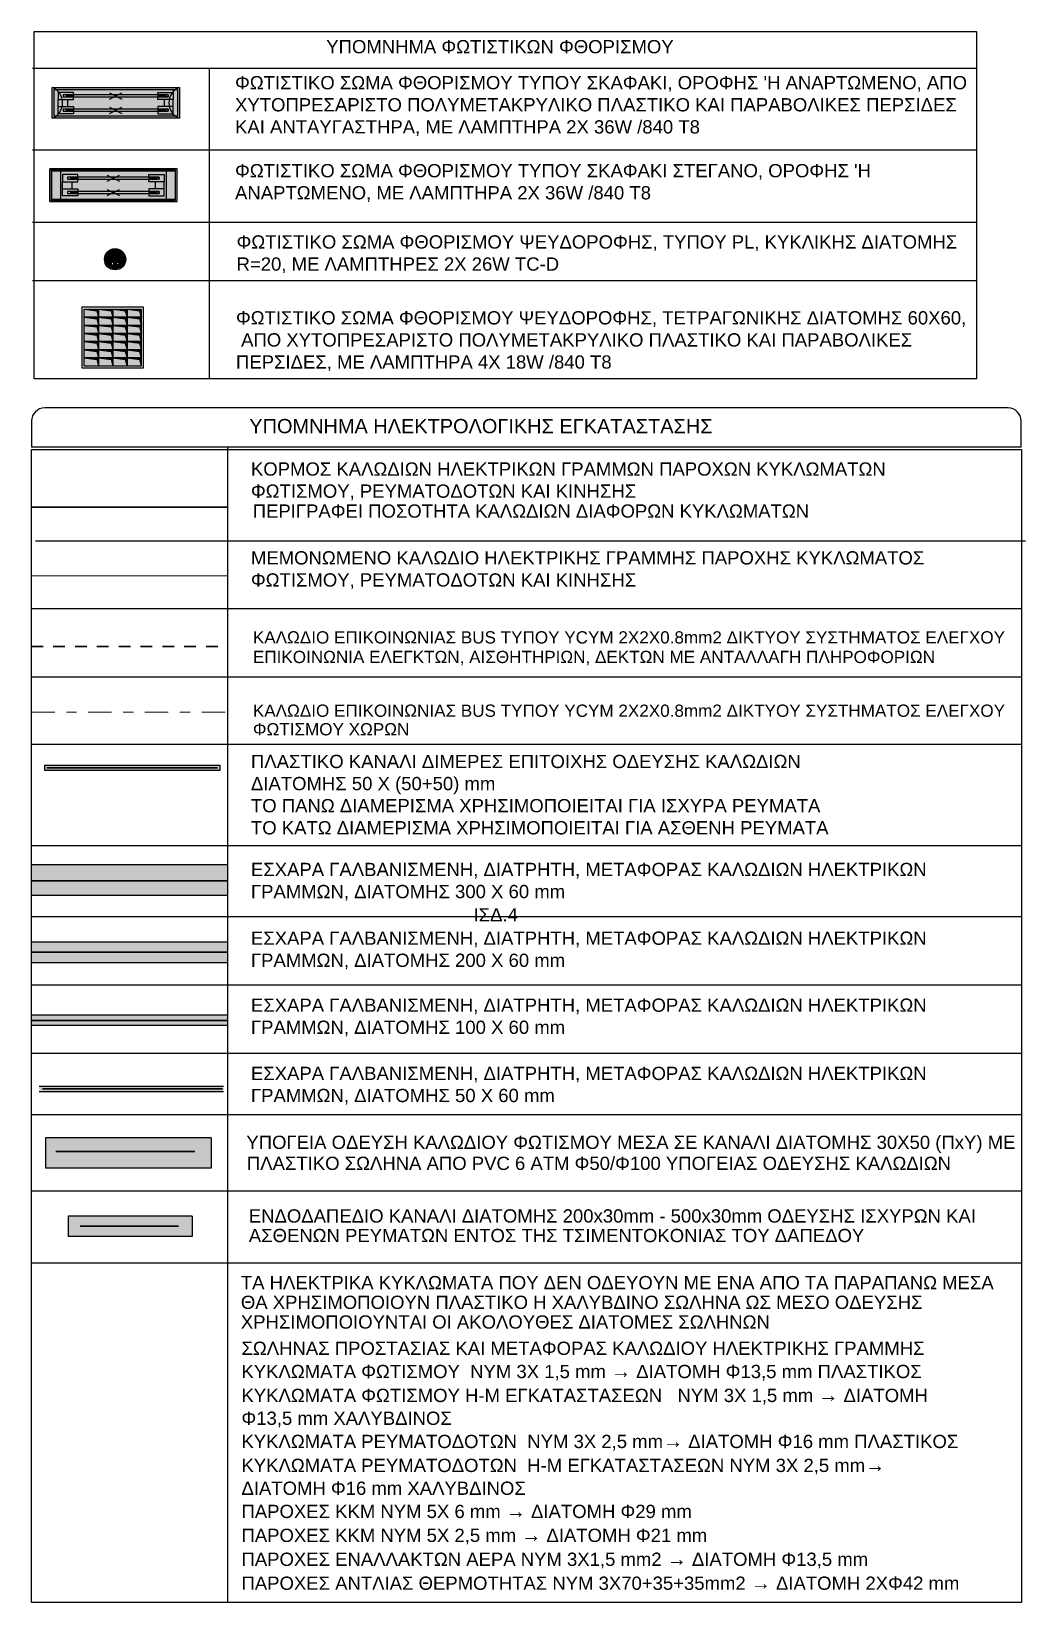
# Model space of a CAD drawing. Header units: metres. Extents: x -11 to 85, y -301 to 135.
# Drawn here: x 55.07 to 64.82, y -196.61 to -181.2 of the extents above; entities that cross this region are included whole.
import ezdxf

# ---------------------------------------------------------------- set-up
doc = ezdxf.new("R2010")
doc.units = ezdxf.units.M
doc.header["$LTSCALE"] = 0.036
doc.linetypes.add('DASHDOT2', pattern=[12.7, 6.35, -3.175, 0, -3.175])
doc.linetypes.add('HIDDEN2', pattern=[4.7625, 3.175, -1.5875])
for name, color, linetype in [('elec endodapedio hatch', 41, 'Continuous'), ('elec endodapedio kanali', 34, 'Continuous'), ('elec fota hatch', 31, 'Continuous'), ('elec plas kanali hatch', 211, 'Continuous'), ('elec sxara', 45, 'Continuous'), ('electext', 20, 'Continuous'), ('HLEK_FL001_SYMBOLS', 230, 'Continuous')]:
    doc.layers.add(name, color=color, linetype=linetype)
for name, color, linetype, lineweight in [('elec kanali akalyptou hatch', 71, 'Continuous', 0), ('elec kanali hatch', 21, 'Continuous', 0), ('elec light con kalodio', 94, 'DASHDOT2', 0), ('elec light knx cable', 94, 'HIDDEN2', 30), ('elec plas kanali', 244, 'Continuous', 25), ('electrica', 162, 'Continuous', 0), ('electrika paroxes', 162, 'Continuous', 30)]:
    doc.layers.add(name, color=color, linetype=linetype, lineweight=lineweight)
doc.styles.add('COMU-N', font='arial.ttf')
doc.styles.get("Standard").update_dxf_attribs({"font": 'arial.ttf'})

# ---------------------------------------------------------------- blocks, each defined once
blk = doc.blocks.new('fotistiko orofis stegano 120')
at = {"layer": 'elec fota hatch'}
blk.add_hatch(color=256, dxfattribs=at).paths.add_polyline_path([(84.922, 79.607), (84.922, 79.907), (83.692, 79.907), (83.692, 79.607)])
at = {"layer": 'HLEK_FL001_SYMBOLS'}
h = blk.add_hatch(color=256, dxfattribs=at)
h.paths.add_polyline_path([(83.778, 79.907), (83.692, 79.907), (83.692, 79.607), (83.778, 79.607)], flags=17)
h.paths.add_polyline_path([(83.692, 79.907), (83.778, 79.907), (83.778, 79.917), (83.672, 79.917), (83.672, 79.597), (83.778, 79.597), (83.778, 79.607), (83.692, 79.607)])
h = blk.add_hatch(color=256, dxfattribs=at)
h.paths.add_polyline_path([(84.922, 79.907), (84.922, 79.917), (83.778, 79.917), (83.778, 79.907)])
h.paths.add_polyline_path([(84.922, 79.597), (84.922, 79.607), (83.778, 79.607), (83.778, 79.597)])
h = blk.add_hatch(color=256, dxfattribs=at)
h.paths.add_polyline_path([(84.922, 79.897), (84.922, 79.907), (83.778, 79.907), (83.778, 79.897)])
h.paths.add_polyline_path([(84.922, 79.607), (84.922, 79.617), (83.778, 79.617), (83.778, 79.607)])
h = blk.add_hatch(color=256, dxfattribs=at)
h.paths.add_polyline_path([(84.816, 79.907), (84.902, 79.907), (84.902, 79.607), (84.816, 79.607)], flags=17)
h.paths.add_polyline_path([(84.902, 79.907), (84.816, 79.907), (84.816, 79.917), (84.922, 79.917), (84.922, 79.597), (84.816, 79.597), (84.816, 79.607), (84.902, 79.607)])
for p, q in [((84.922, 79.917), (83.672, 79.917)), ((83.672, 79.917), (83.672, 79.597)), ((83.692, 79.907), (84.902, 79.907)), ((83.692, 79.607), (83.692, 79.907)), ((83.692, 79.897), (84.902, 79.897)), ((83.798, 79.862), (83.798, 79.792)), ((83.948, 79.862), (83.798, 79.862)), ((84.746, 79.837), (83.848, 79.837)), ((83.878, 79.837), (83.848, 79.837)), ((83.848, 79.837), (83.848, 79.817)), ((83.848, 79.817), (84.746, 79.817)), ((83.848, 79.817), (83.878, 79.817)), ((83.878, 79.837), (83.878, 79.817)), ((83.878, 79.832), (83.948, 79.832)), ((83.948, 79.827), (83.878, 79.827)), ((83.878, 79.822), (83.948, 79.822)), ((83.948, 79.837), (83.948, 79.862)), ((83.948, 79.837), (83.948, 79.817)), ((83.948, 79.792), (83.948, 79.817)), ((84.237, 79.796), (84.357, 79.856)), ((84.237, 79.856), (84.357, 79.796)), ((84.646, 79.837), (84.646, 79.862)), ((84.646, 79.862), (84.796, 79.862)), ((84.646, 79.837), (84.646, 79.817)), ((84.716, 79.832), (84.646, 79.832)), ((84.646, 79.827), (84.716, 79.827)), ((84.716, 79.822), (84.646, 79.822)), ((84.646, 79.792), (84.646, 79.817)), ((84.716, 79.837), (84.716, 79.817)), ((84.716, 79.837), (84.746, 79.837)), ((84.746, 79.817), (84.716, 79.817)), ((84.746, 79.837), (84.746, 79.817)), ((84.796, 79.862), (84.796, 79.792)), ((84.902, 79.907), (84.902, 79.607)), ((84.922, 79.597), (84.922, 79.917)), ((83.798, 79.792), (83.948, 79.792)), ((83.798, 79.722), (83.798, 79.792)), ((83.798, 79.722), (83.948, 79.722)), ((83.798, 79.652), (83.798, 79.722)), ((84.746, 79.697), (83.848, 79.697)), ((83.848, 79.697), (83.848, 79.677)), ((83.878, 79.697), (83.848, 79.697)), ((83.848, 79.677), (84.746, 79.677)), ((83.848, 79.677), (83.878, 79.677)), ((83.878, 79.697), (83.878, 79.677)), ((83.878, 79.692), (83.948, 79.692)), ((83.948, 79.687), (83.878, 79.687)), ((83.878, 79.682), (83.948, 79.682)), ((83.888, 79.792), (83.888, 79.722)), ((83.948, 79.722), (83.948, 79.697)), ((83.948, 79.697), (83.948, 79.677)), ((83.948, 79.677), (83.948, 79.652)), ((84.237, 79.716), (84.357, 79.656)), ((84.237, 79.656), (84.357, 79.716)), ((84.796, 79.792), (84.646, 79.792)), ((84.796, 79.722), (84.646, 79.722)), ((84.646, 79.722), (84.646, 79.697)), ((84.646, 79.697), (84.646, 79.677)), ((84.716, 79.692), (84.646, 79.692)), ((84.646, 79.687), (84.716, 79.687)), ((84.716, 79.682), (84.646, 79.682)), ((84.646, 79.677), (84.646, 79.652)), ((84.706, 79.792), (84.706, 79.722)), ((84.716, 79.697), (84.746, 79.697)), ((84.716, 79.697), (84.716, 79.677)), ((84.746, 79.677), (84.716, 79.677)), ((84.746, 79.697), (84.746, 79.677)), ((84.796, 79.722), (84.796, 79.792)), ((84.796, 79.652), (84.796, 79.722)), ((83.672, 79.597), (84.922, 79.597)), ((84.902, 79.617), (83.692, 79.617)), ((84.902, 79.607), (83.692, 79.607)), ((83.948, 79.652), (83.798, 79.652)), ((84.646, 79.652), (84.796, 79.652))]:
    blk.add_line(p, q, dxfattribs=at)
for points in [[(83.672, 79.917), (83.778, 79.917), (83.778, 79.597), (83.672, 79.597)], [(84.922, 79.917), (84.816, 79.917), (84.816, 79.597), (84.922, 79.597)]]:
    blk.add_lwpolyline(points, close=True, dxfattribs=at)
blk = doc.blocks.new('fotistiko orofis 120')
at = {"layer": 'elec fota hatch'}
blk.add_hatch(color=256, dxfattribs=at).paths.add_polyline_path([(81.837, 84.302), (83.087, 84.302), (83.087, 84.002), (81.837, 84.002)])
at = {"layer": 'HLEK_FL001_SYMBOLS'}
for p, q in [((82.048, 84.255), (81.898, 84.255)), ((81.898, 84.255), (81.898, 84.185)), ((81.898, 84.185), (82.048, 84.185)), ((81.898, 84.115), (81.898, 84.185)), ((82.976, 84.23), (81.948, 84.23)), ((81.978, 84.23), (81.948, 84.23)), ((81.948, 84.23), (81.948, 84.21)), ((81.948, 84.21), (82.976, 84.21)), ((81.948, 84.21), (81.978, 84.21)), ((81.978, 84.21), (81.978, 84.23)), ((82.048, 84.225), (81.978, 84.225)), ((81.978, 84.22), (82.048, 84.22)), ((82.048, 84.215), (81.978, 84.215)), ((81.988, 84.185), (81.988, 84.115)), ((82.048, 84.23), (82.048, 84.255)), ((82.048, 84.23), (82.048, 84.21)), ((82.048, 84.185), (82.048, 84.21)), ((82.401, 84.249), (82.521, 84.189)), ((82.401, 84.189), (82.521, 84.249)), ((82.876, 84.255), (83.026, 84.255)), ((82.876, 84.23), (82.876, 84.255)), ((82.876, 84.23), (82.876, 84.21)), ((82.876, 84.225), (82.946, 84.225)), ((82.946, 84.22), (82.876, 84.22)), ((82.876, 84.215), (82.946, 84.215)), ((82.876, 84.185), (82.876, 84.21)), ((83.026, 84.185), (82.876, 84.185)), ((82.936, 84.185), (82.936, 84.115)), ((82.946, 84.23), (82.976, 84.23)), ((82.946, 84.21), (82.946, 84.23)), ((82.976, 84.21), (82.946, 84.21)), ((82.976, 84.23), (82.976, 84.21)), ((83.026, 84.255), (83.026, 84.185)), ((83.026, 84.115), (83.026, 84.185)), ((81.898, 84.045), (81.898, 84.115)), ((81.898, 84.115), (82.048, 84.115)), ((82.048, 84.045), (81.898, 84.045)), ((82.976, 84.09), (81.948, 84.09)), ((81.948, 84.09), (81.948, 84.07)), ((81.978, 84.09), (81.948, 84.09)), ((81.948, 84.07), (82.976, 84.07)), ((81.948, 84.07), (81.978, 84.07)), ((81.978, 84.07), (81.978, 84.09)), ((82.048, 84.085), (81.978, 84.085)), ((81.978, 84.08), (82.048, 84.08)), ((82.048, 84.075), (81.978, 84.075)), ((82.048, 84.115), (82.048, 84.09)), ((82.048, 84.09), (82.048, 84.07)), ((82.048, 84.07), (82.048, 84.045)), ((82.401, 84.109), (82.521, 84.049)), ((82.401, 84.049), (82.521, 84.109)), ((82.876, 84.115), (82.876, 84.09)), ((83.026, 84.115), (82.876, 84.115)), ((82.876, 84.09), (82.876, 84.07)), ((82.876, 84.085), (82.946, 84.085)), ((82.946, 84.08), (82.876, 84.08)), ((82.876, 84.075), (82.946, 84.075)), ((82.876, 84.07), (82.876, 84.045)), ((82.876, 84.045), (83.026, 84.045)), ((82.946, 84.07), (82.946, 84.09)), ((82.946, 84.09), (82.976, 84.09)), ((82.976, 84.07), (82.946, 84.07)), ((82.976, 84.09), (82.976, 84.07)), ((83.026, 84.045), (83.026, 84.115))]:
    blk.add_line(p, q, dxfattribs=at)
for points in [[(81.837, 84.302), (83.087, 84.302), (83.087, 84.002), (81.837, 84.002)], [(81.857, 84.282), (83.067, 84.282), (83.067, 84.022), (81.857, 84.022)]]:
    blk.add_lwpolyline(points, close=True, dxfattribs=at)
for centre, start, end in [((81.78, 84.152), 290.9764, 69.0236), ((83.145, 84.152), 110.9764, 249.0236)]:
    blk.add_arc(centre, 0.161, start, end, dxfattribs=at)
blk = doc.blocks.new('fota_spot 2')
at = {"layer": 'elec fota hatch'}
h = blk.add_hatch(dxfattribs=at)
h.set_pattern_fill('', color=256, style=0, pattern_type=0)
h.set_pattern_definition([(0, (84.7259, -104.0989), (0, 1), [])])
edge = h.paths.add_edge_path()
edge.add_arc((85.812, -105.703), 0.12, 90, 90)
at = {"layer": 'HLEK_FL001_SYMBOLS'}
h = blk.add_hatch(color=256, dxfattribs=at)
h.paths.add_polyline_path([(85.677, -105.703, 1), (85.946, -105.703, 1)])
h.paths.add_polyline_path([(85.931, -105.703, 1), (85.692, -105.703, 1)], flags=16)
h = blk.add_hatch(color=11, dxfattribs=at)
h.dxf.hatch_style = 1
h.paths.add_polyline_path([(85.692, -105.703, 1), (85.931, -105.703, 1)])
h.paths.add_polyline_path([(85.767, -105.636, -1), (85.779, -105.636, -1), (85.791, -105.636), (85.791, -105.744), (85.794, -105.744), (85.794, -105.774), (85.764, -105.774), (85.764, -105.744), (85.767, -105.744)], flags=16)
h.paths.add_polyline_path([(85.832, -105.636, -1), (85.844, -105.636, -1), (85.856, -105.636), (85.856, -105.744), (85.859, -105.744), (85.859, -105.774), (85.829, -105.774), (85.829, -105.744), (85.832, -105.744)], flags=16)
for p, q in [((85.767, -105.744), (85.767, -105.636)), ((85.779, -105.744), (85.779, -105.636)), ((85.779, -105.744), (85.779, -105.636)), ((85.791, -105.744), (85.791, -105.636)), ((85.832, -105.744), (85.832, -105.636)), ((85.844, -105.744), (85.844, -105.636)), ((85.844, -105.744), (85.844, -105.636)), ((85.856, -105.744), (85.856, -105.636))]:
    blk.add_line(p, q, dxfattribs=at)
for points in [[(85.764, -105.774), (85.794, -105.774), (85.794, -105.744), (85.764, -105.744)], [(85.859, -105.774), (85.829, -105.774), (85.829, -105.744), (85.859, -105.744)]]:
    blk.add_lwpolyline(points, close=True, dxfattribs=at)
for radius in [0.135, 0.12]:
    blk.add_circle((85.812, -105.703), radius, dxfattribs=at)
for centre in [(85.773, -105.636), (85.785, -105.636), (85.838, -105.636), (85.85, -105.636)]:
    blk.add_arc(centre, 0.006, 0, 180, dxfattribs=at)
blk = doc.blocks.new('fotistiko fthorismou pseudorofi')
at = {"layer": 'elec fota hatch'}
blk.add_hatch(color=256, dxfattribs=at).paths.add_polyline_path([(56.167, -89.552), (56.727, -89.552), (56.727, -90.112), (56.167, -90.112)])
at = {"layer": 'HLEK_FL001_SYMBOLS'}
for points in [[(56.307, -89.552), (56.167, -89.552), (56.29, -89.568), (56.307, -89.632)], [(56.307, -89.632), (56.167, -89.632), (56.29, -89.648), (56.307, -89.712)], [(56.447, -89.552), (56.307, -89.552), (56.43, -89.568), (56.447, -89.632)], [(56.447, -89.632), (56.307, -89.632), (56.43, -89.648), (56.447, -89.712)], [(56.587, -89.552), (56.447, -89.552), (56.57, -89.568), (56.587, -89.632)], [(56.587, -89.632), (56.447, -89.632), (56.57, -89.648), (56.587, -89.712)], [(56.727, -89.552), (56.587, -89.552), (56.71, -89.568), (56.727, -89.632)], [(56.727, -89.632), (56.587, -89.632), (56.71, -89.648), (56.727, -89.712)], [(56.307, -89.712), (56.167, -89.712), (56.29, -89.728), (56.307, -89.792)], [(56.307, -89.792), (56.167, -89.792), (56.29, -89.808), (56.307, -89.872)], [(56.447, -89.712), (56.307, -89.712), (56.43, -89.728), (56.447, -89.792)], [(56.447, -89.792), (56.307, -89.792), (56.43, -89.808), (56.447, -89.872)], [(56.587, -89.712), (56.447, -89.712), (56.57, -89.728), (56.587, -89.792)], [(56.587, -89.792), (56.447, -89.792), (56.57, -89.808), (56.587, -89.872)], [(56.727, -89.712), (56.587, -89.712), (56.71, -89.728), (56.727, -89.792)], [(56.727, -89.792), (56.587, -89.792), (56.71, -89.808), (56.727, -89.872)], [(56.307, -89.872), (56.167, -89.872), (56.29, -89.888), (56.307, -89.952)], [(56.307, -89.952), (56.167, -89.952), (56.29, -89.968), (56.307, -90.032)], [(56.447, -89.872), (56.307, -89.872), (56.43, -89.888), (56.447, -89.952)], [(56.447, -89.952), (56.307, -89.952), (56.43, -89.968), (56.447, -90.032)], [(56.587, -89.872), (56.447, -89.872), (56.57, -89.888), (56.587, -89.952)], [(56.587, -89.952), (56.447, -89.952), (56.57, -89.968), (56.587, -90.032)], [(56.727, -89.872), (56.587, -89.872), (56.71, -89.888), (56.727, -89.952)], [(56.727, -89.952), (56.587, -89.952), (56.71, -89.968), (56.727, -90.032)], [(56.307, -90.032), (56.167, -90.032), (56.29, -90.048), (56.307, -90.112)], [(56.447, -90.032), (56.307, -90.032), (56.43, -90.048), (56.447, -90.112)], [(56.587, -90.032), (56.447, -90.032), (56.57, -90.048), (56.587, -90.112)], [(56.727, -90.032), (56.587, -90.032), (56.71, -90.048), (56.727, -90.112)]]:
    blk.add_hatch(color=256, dxfattribs=at).paths.add_polyline_path(points)
for p, q in [((56.167, -89.552), (56.29, -89.568)), ((56.727, -89.632), (56.167, -89.632)), ((56.167, -89.632), (56.29, -89.648)), ((56.29, -89.568), (56.307, -89.632)), ((56.29, -89.648), (56.307, -89.712)), ((56.307, -89.552), (56.307, -90.112)), ((56.307, -89.552), (56.43, -89.568)), ((56.307, -89.632), (56.43, -89.648)), ((56.43, -89.568), (56.447, -89.632)), ((56.43, -89.648), (56.447, -89.712)), ((56.447, -89.552), (56.447, -90.112)), ((56.447, -89.552), (56.57, -89.568)), ((56.447, -89.632), (56.57, -89.648)), ((56.57, -89.568), (56.587, -89.632)), ((56.57, -89.648), (56.587, -89.712)), ((56.587, -89.552), (56.587, -90.112)), ((56.587, -89.552), (56.71, -89.568)), ((56.587, -89.632), (56.71, -89.648)), ((56.71, -89.568), (56.727, -89.632)), ((56.71, -89.648), (56.727, -89.712)), ((56.727, -89.712), (56.167, -89.712)), ((56.167, -89.712), (56.29, -89.728)), ((56.727, -89.792), (56.167, -89.792)), ((56.167, -89.792), (56.29, -89.808)), ((56.29, -89.728), (56.307, -89.792)), ((56.29, -89.808), (56.307, -89.872)), ((56.307, -89.712), (56.43, -89.728)), ((56.307, -89.792), (56.43, -89.808)), ((56.43, -89.728), (56.447, -89.792)), ((56.43, -89.808), (56.447, -89.872)), ((56.447, -89.712), (56.57, -89.728)), ((56.447, -89.792), (56.57, -89.808)), ((56.57, -89.728), (56.587, -89.792)), ((56.57, -89.808), (56.587, -89.872)), ((56.587, -89.712), (56.71, -89.728)), ((56.587, -89.792), (56.71, -89.808)), ((56.71, -89.728), (56.727, -89.792)), ((56.71, -89.808), (56.727, -89.872)), ((56.727, -89.872), (56.167, -89.872)), ((56.167, -89.872), (56.29, -89.888)), ((56.727, -89.952), (56.167, -89.952)), ((56.167, -89.952), (56.29, -89.968)), ((56.29, -89.888), (56.307, -89.952)), ((56.29, -89.968), (56.307, -90.032)), ((56.307, -89.872), (56.43, -89.888)), ((56.307, -89.952), (56.43, -89.968)), ((56.43, -89.888), (56.447, -89.952)), ((56.43, -89.968), (56.447, -90.032)), ((56.447, -89.872), (56.57, -89.888)), ((56.447, -89.952), (56.57, -89.968)), ((56.57, -89.888), (56.587, -89.952)), ((56.57, -89.968), (56.587, -90.032)), ((56.587, -89.872), (56.71, -89.888)), ((56.587, -89.952), (56.71, -89.968)), ((56.71, -89.888), (56.727, -89.952)), ((56.71, -89.968), (56.727, -90.032)), ((56.727, -90.032), (56.167, -90.032)), ((56.167, -90.032), (56.29, -90.048)), ((56.29, -90.048), (56.307, -90.112)), ((56.307, -90.032), (56.43, -90.048)), ((56.43, -90.048), (56.447, -90.112)), ((56.447, -90.032), (56.57, -90.048)), ((56.57, -90.048), (56.587, -90.112)), ((56.587, -90.032), (56.71, -90.048)), ((56.71, -90.048), (56.727, -90.112))]:
    blk.add_line(p, q, dxfattribs=at)
for points in [[(56.147, -89.532), (56.747, -89.532), (56.747, -90.132), (56.147, -90.132)], [(56.167, -89.552), (56.727, -89.552), (56.727, -90.112), (56.167, -90.112)]]:
    blk.add_lwpolyline(points, close=True, dxfattribs=at)

msp = doc.modelspace()

# ---------------------------------------------------------------- hatches: boundary and pattern name
at = {"layer": 'elec endodapedio hatch'}
msp.add_hatch(color=256, dxfattribs=at).paths.add_polyline_path([(56.645, -193.024), (56.645, -192.824), (55.427, -192.824), (55.427, -193.024)])
at = {"layer": 'elec kanali akalyptou hatch'}
msp.add_hatch(color=256, dxfattribs=at).paths.add_polyline_path([(56.831, -192.354), (56.831, -192.054), (55.205, -192.054), (55.205, -192.354)])
at = {"layer": 'elec kanali hatch'}
h = msp.add_hatch(color=256, dxfattribs=at)
h.paths.add_polyline_path([(56.994, -189.374), (55.068, -189.374), (55.068, -189.534), (56.994, -189.534)])
h.paths.add_polyline_path([(56.994, -189.534), (55.068, -189.534), (55.068, -189.674), (56.994, -189.674)])
for points in [[(56.994, -190.334), (56.994, -190.134), (55.068, -190.134), (55.068, -190.334)], [(55.068, -190.853), (55.068, -190.953), (56.994, -190.953), (56.994, -190.853)], [(56.533, -191.549), (55.145, -191.549), (55.145, -191.599), (56.533, -191.599)], [(56.768, -191.549), (55.379, -191.549), (55.379, -191.599), (56.768, -191.599)], [(56.953, -191.549), (55.564, -191.549), (55.564, -191.599), (56.953, -191.599)]]:
    msp.add_hatch(color=256, dxfattribs=at).paths.add_polyline_path(points)
at = {"layer": 'elec plas kanali hatch'}
msp.add_hatch(color=256, dxfattribs=at).paths.add_polyline_path([(56.921, -188.4), (55.195, -188.4), (55.195, -188.45), (56.921, -188.45)])

# ---------------------------------------------------------------- linework, layer by layer
at = {"layer": 'elec endodapedio kanali'}
for p, q in [((56.645, -192.824), (55.427, -192.824)), ((55.427, -192.824), (55.427, -193.024)), ((56.645, -192.824), (56.645, -193.024)), ((56.645, -193.024), (55.427, -193.024))]:
    msp.add_line(p, q, dxfattribs=at)
at = {"layer": 'elec light con kalodio'}
msp.add_line((55.068, -187.88), (56.994, -187.88), dxfattribs=at)
at = {"layer": 'elec light knx cable'}
msp.add_line((55.068, -187.236), (56.994, -187.236), dxfattribs=at)
at = {"layer": 'elec plas kanali'}
for p, q in [((55.195, -188.4), (56.921, -188.4)), ((55.195, -188.4), (55.195, -188.45)), ((56.921, -188.45), (56.921, -188.4)), ((55.195, -188.45), (56.921, -188.45))]:
    msp.add_line(p, q, dxfattribs=at)
at = {"layer": 'elec sxara'}
for p, q in [((55.068, -189.374), (56.994, -189.374)), ((55.068, -189.674), (56.994, -189.674)), ((55.068, -190.134), (56.994, -190.134)), ((55.068, -190.334), (56.994, -190.334)), ((56.994, -190.853), (55.068, -190.853)), ((56.994, -190.953), (55.068, -190.953)), ((55.144, -191.549), (56.954, -191.549)), ((55.144, -191.599), (56.954, -191.599)), ((56.831, -192.054), (55.205, -192.054)), ((55.205, -192.054), (55.205, -192.354)), ((56.831, -192.054), (56.831, -192.354)), ((56.831, -192.354), (55.205, -192.354))]:
    msp.add_line(p, q, dxfattribs=at)
at = {"layer": 'electext'}
for p, q in [((55.078, -181.564), (64.343, -181.564)), ((56.813, -181.564), (56.813, -184.607)), ((55.078, -182.365), (64.343, -182.365)), ((55.078, -183.074), (64.343, -183.074)), ((55.078, -183.648), (64.343, -183.648)), ((64.651, -184.897), (55.198, -184.897)), ((55.07, -185.025), (55.07, -185.282)), ((64.779, -185.282), (64.779, -185.025)), ((55.068, -185.304), (64.782, -185.304)), ((55.068, -196.613), (55.068, -185.304)), ((64.779, -185.282), (55.07, -185.282)), ((56.994, -196.613), (56.994, -185.278)), ((64.782, -185.304), (64.782, -196.613)), ((55.109, -186.199), (64.823, -186.199)), ((64.782, -186.868), (55.068, -186.868)), ((64.782, -187.538), (55.068, -187.538)), ((64.782, -188.197), (55.068, -188.197)), ((64.782, -189.192), (55.068, -189.192)), ((64.782, -189.888), (55.068, -189.888)), ((64.782, -190.558), (55.068, -190.558)), ((64.782, -191.227), (55.068, -191.227)), ((64.782, -191.83), (55.068, -191.83)), ((64.782, -192.577), (55.068, -192.577)), ((64.782, -193.283), (55.068, -193.283)), ((64.782, -196.613), (55.068, -196.613))]:
    msp.add_line(p, q, dxfattribs=at)
msp.add_lwpolyline([(55.095, -181.204), (64.343, -181.204), (64.343, -184.61), (55.095, -184.61)], close=True, dxfattribs=at)
for centre, start, end in [((55.198, -185.025), 90, 180), ((64.651, -185.025), 0, 90)]:
    msp.add_arc(centre, 0.128, start, end, dxfattribs=at)
at = {"layer": 'electrica'}
msp.add_line((55.068, -186.545), (56.994, -186.545), dxfattribs=at)
at = {"layer": 'electrika paroxes'}
for p, q in [((55.068, -185.869), (56.994, -185.869)), ((55.22, -188.428), (56.893, -188.428)), ((55.068, -189.534), (56.994, -189.534)), ((55.068, -190.234), (56.994, -190.234)), ((56.994, -190.903), (55.068, -190.903)), ((56.942, -191.575), (55.175, -191.575)), ((56.671, -192.188), (55.308, -192.188)), ((56.51, -192.92), (55.547, -192.92))]:
    msp.add_line(p, q, dxfattribs=at)

# ---------------------------------------------------------------- block references
msp.add_blockref('fotistiko orofis 120', (-26.567, -266.057))
at = {"layer": 'HLEK_FL001_SYMBOLS'}
for name, p in [('fotistiko orofis stegano 120', (-28.425, -262.47)), ('fotistiko fthorismou pseudorofi', (-0.581, -94.375))]:
    msp.add_blockref(name, p, dxfattribs=at)
at = {"layer": 'HLEK_FL001_SYMBOLS', "xscale": 0.7717437288924316, "yscale": 0.7717437288924316, "zscale": 0.7717437288924316}
msp.add_blockref('fota_spot 2', (-10.336, -101.863), dxfattribs=at)

# ---------------------------------------------------------------- texts
at = {"layer": 'electext', "style": 'COMU-N'}
msp.add_text('ΥΠΟΜΝΗΜΑ ΦΩΤΙΣΤΙΚΩΝ ΦΘΟΡΙΣΜΟΥ', height=0.13, dxfattribs=at).set_placement((57.961, -181.419))
at = {"layer": 'electext'}
for s, height, p in [('ΠΕΡΙΓΡΑΦΕΙ ΠΟΣΟΤΗΤΑ ΚΑΛΩΔΙΩΝ ΔΙΑΦΟΡΩΝ ΚΥΚΛΩΜΑΤΩΝ ', 0.13, (57.239, -185.973)), ('KAΛΩΔΙΟ ΕΠΙKΟΙΝΩΝΙΑΣ BUS ΤΥΠΟΥ YCYM 2X2X0.8mm2 ΔΙΚΤΥΟΥ ΣΥΣΤΗΜΑΤΟΣ ΕΛΕΓΧΟY', 0.12, (57.241, -187.207)), ('EΠΙΚΟΙΝΩΝΙΑ ΕΛΕΓΚΤΩΝ, ΑΙΣΘΗΤΗΡΙΩΝ, ΔΕΚΤΩΝ ΜΕ ΑΝΤΑΛΛΑΓΗ ΠΛΗΡΟΦΟΡΙΩΝ', 0.12, (57.241, -187.399)), ('KAΛΩΔΙΟ ΕΠΙKΟΙΝΩΝΙΑΣ BUS ΤΥΠΟΥ YCYM 2X2X0.8mm2 ΔΙΚΤΥΟΥ ΣΥΣΤΗΜΑΤΟΣ ΕΛΕΓΧΟY', 0.12, (57.241, -187.926)), ('ΦΩΤΙΣΜΟΥ ΧΩΡΩΝ', 0.12, (57.241, -188.108)), ('ΥΠΟΓΕΙΑ ΟΔΕΥΣΗ ΚΑΛΩΔΙΟΥ ΦΩΤΙΣΜΟΥ ΜΕΣΑ ΣΕ ΚΑΝΑΛΙ ΔΙΑΤΟΜΗΣ 30Χ50 (ΠxY) ME ', 0.13, (57.177, -192.164)), ('ENΔΟΔΑΠΕΔΙΟ ΚΑΝΑΛΙ ΔΙΑΤΟΜΗΣ 200x30mm - 500x30mm ΟΔΕΥΣΗΣ ΙΣΧΥΡΩΝ ΚΑΙ ', 0.13, (57.201, -192.886)), ('ΑΣΘΕΝΩΝ ΡΕΥΜΑΤΩΝ ΕΝΤΟΣ ΤΗΣ ΤΣΙΜΕΝΤΟΚΟΝΙΑΣ ΤΟΥ ΔΑΠΕΔΟΥ', 0.13, (57.201, -193.078)), ('TA ΗΛΕΚΤΡΙΚΑ ΚΥΚΛΩΜΑΤΑ ΠΟΥ ΔΕΝ ΟΔΕΥΟΥΝ ΜΕ ΕΝΑ ΑΠΟ ΤΑ ΠΑΡΑΠΑΝΩ ΜΕΣΑ', 0.13, (57.123, -193.54)), ('ΘΑ ΧΡΗΣΙΜΟΠΟΙΟΥΝ ΠΛΑΣΤΙΚΟ Η ΧΑΛΥΒΔΙΝΟ ΣΩΛΗΝΑ ΩΣ ΜΕΣΟ ΟΔΕΥΣΗΣ ', 0.13, (57.123, -193.733)), ('ΧΡΗΣΙΜΟΠΟΙΟΥΝΤΑΙ ΟΙ ΑΚΟΛΟΥΘΕΣ ΔΙΑΤΟΜΕΣ ΣΩΛΗΝΩΝ ', 0.13, (57.123, -193.926))]:
    msp.add_text(s, height=height, dxfattribs=at).set_placement(p)
at = {"layer": 'electext', "attachment_point": 1}
for s, insert, char_height, width in [("ΦΩΤΙΣΤΙΚΟ ΣΩΜΑ ΦΘΟΡΙΣΜΟΥ ΤΥΠΟΥ ΣΚΑΦΑΚΙ, ΟΡΟΦΗΣ 'Η ΑΝΑΡΤΩΜΕΝΟ, ΑΠΟ ΧΥΤΟΠΡΕΣΑΡΙΣΤΟ ΠΟΛΥΜΕΤΑΚΡΥΛΙΚΟ ΠΛΑΣΤΙΚΟ ΚΑΙ ΠΑΡΑΒΟΛΙΚΕΣ ΠΕΡΣΙΔΕΣ KAI ΑΝΤΑΥΓΑΣΤΗΡΑ, ΜΕ ΛΑΜΠΤΗΡΑ 2Χ 36W /840 T8", (57.066, -181.642), 0.13, 7.20697), ("ΦΩΤΙΣΤΙΚΟ ΣΩΜΑ ΦΘΟΡΙΣΜΟΥ ΤΥΠΟΥ ΣΚΑΦΑΚΙ ΣΤΕΓΑΝΟ, ΟΡΟΦΗΣ 'Η ΑΝΑΡΤΩΜΕΝΟ, ΜΕ ΛΑΜΠΤΗΡΑ 2Χ 36W /840 T8", (57.066, -182.505), 0.13, 7.12633), ('ΦΩΤΙΣΤΙΚΟ ΣΩΜΑ ΦΘΟΡΙΣΜΟΥ ΨΕΥΔΟΡΟΦΗΣ, ΤΥΠΟΥ PL, ΚΥΚΛΙΚΗΣ ΔΙΑΤΟΜΗΣ R=20, ΜΕ ΛΑΜΠΤΗΡΕΣ 2Χ 26W TC-D', (57.081, -183.204), 0.13, 7.20697), ('ΦΩΤΙΣΤΙΚΟ ΣΩΜΑ ΦΘΟΡΙΣΜΟΥ ΨΕΥΔΟΡΟΦΗΣ, ΤΕΤΡΑΓΩΝΙΚΗΣ ΔΙΑΤΟΜΗΣ 60Χ60,  ΑΠΟ ΧΥΤΟΠΡΕΣΑΡΙΣΤΟ ΠΟΛΥΜΕΤΑΚΡΥΛΙΚΟ ΠΛΑΣΤΙΚΟ ΚΑΙ ΠΑΡΑΒΟΛΙΚΕΣ ΠΕΡΣΙΔΕΣ, ΜΕ ΛΑΜΠΤΗΡΑ 4Χ 18W /840 T8', (57.075, -183.948), 0.13, 7.18742), ('{\\fArial|b0|i0|c161|p34;ΥΠΟΜΝΗΜΑ ΗΛΕΚΤΡΟΛΟΓΙΚΗΣ ΕΓΚΑΤΑΣΤΑΣΗΣ}', (57.206, -185.005), 0.14, 7.31928), ('{\\fArial|b0|i0|c161|p34;ΚΟΡΜΟΣ ΚΑΛΩΔΙΩΝ ΗΛΕΚΤΡΙΚΩΝ ΓΡΑΜΜΩΝ ΠΑΡΟΧΩΝ ΚΥΚΛΩΜΑΤΩΝ ΦΩΤΙΣΜΟΥ, ΡΕΥΜΑΤΟΔΟΤΩΝ ΚΑΙ ΚΙΝΗΣΗΣ}', (57.222, -185.431), 0.13, 7.12633), ('{\\fArial|b0|i0|c161|p34;ΜΕΜΟΝΩΜΕΝΟ ΚΑΛΩΔΙΟ ΗΛΕΚΤΡΙΚΗΣ ΓΡΑΜΜΗΣ ΠΑΡΟΧΗΣ ΚΥΚΛΩΜΑΤΟΣ ΦΩΤΙΣΜΟΥ, ΡΕΥΜΑΤΟΔΟΤΩΝ ΚΑΙ ΚΙΝΗΣΗΣ}', (57.222, -186.302), 0.13, 7.12633), ('ΠΛΑΣΤΙΚΟ ΚΑΝΑΛΙ ΔΙΜΕΡΕΣ ΕΠΙΤΟΙΧΗΣ ΟΔΕΥΣΗΣ ΚΑΛΩΔΙΩΝ\\PΔΙΑΤΟΜΗΣ 50 Χ (50+50) mm\\PTO ΠΑΝΩ ΔΙΑΜΕΡΙΣΜΑ ΧΡΗΣΙΜΟΠΟΙΕΙΤΑΙ ΓΙΑ ΙΣΧΥΡΑ ΡΕΥΜΑΤΑ\\PΤΟ ΚΑΤΩ ΔΙΑΜΕΡΙΣΜΑ ΧΡΗΣΙΜΟΠΟΙΕΙΤΑΙ ΓΙΑ ΑΣΘΕΝΗ ΡΕΥΜΑΤΑ', (57.222, -188.299), 0.13, 7.12633), ('{\\fArial|b0|i0|c161|p34;ΕΣΧΑΡΑ ΓΑΛΒΑΝΙΣΜΕΝΗ, ΔΙΑΤΡΗΤΗ, ΜΕΤΑΦΟΡΑΣ ΚΑΛΩΔΙΩΝ ΗΛΕΚΤΡΙΚΩΝ ΓΡΑΜΜΩΝ, ΔΙΑΤΟΜΗΣ 300 Χ 60 mm}', (57.222, -189.358), 0.13, 7.12633), ('{\\fArial|b0|i0|c161|p34;ΕΣΧΑΡΑ ΓΑΛΒΑΝΙΣΜΕΝΗ, ΔΙΑΤΡΗΤΗ, ΜΕΤΑΦΟΡΑΣ ΚΑΛΩΔΙΩΝ ΗΛΕΚΤΡΙΚΩΝ ΓΡΑΜΜΩΝ, ΔΙΑΤΟΜΗΣ 200 Χ 60 mm}', (57.222, -190.032), 0.13, 7.12633), ('{\\fArial|b0|i0|c161|p34;ΕΣΧΑΡΑ ΓΑΛΒΑΝΙΣΜΕΝΗ, ΔΙΑΤΡΗΤΗ, ΜΕΤΑΦΟΡΑΣ ΚΑΛΩΔΙΩΝ ΗΛΕΚΤΡΙΚΩΝ ΓΡΑΜΜΩΝ, ΔΙΑΤΟΜΗΣ 100 Χ 60 mm}', (57.222, -190.689), 0.13, 7.12633), ('ΕΣΧΑΡΑ ΓΑΛΒΑΝΙΣΜΕΝΗ, ΔΙΑΤΡΗΤΗ, ΜΕΤΑΦΟΡΑΣ ΚΑΛΩΔΙΩΝ ΗΛΕΚΤΡΙΚΩΝ ΓΡΑΜΜΩΝ, ΔΙΑΤΟΜΗΣ 50 Χ 60 mm', (57.222, -191.358), 0.13, 7.12633), ('ΠΛΑΣΤΙΚΟ ΣΩΛΗΝΑ ΑΠΟ PVC 6 ΑΤΜ Φ50/Φ100 ΥΠΟΓΕΙΑΣ ΟΔΕΥΣΗΣ ΚΑΛΩΔΙΩΝ', (57.182, -192.24), 0.13, 7.12633), ('ΣΩΛΗΝΑΣ ΠΡΟΣΤΑΣΙΑΣ ΚΑΙ ΜΕΤΑΦΟΡΑΣ ΚΑΛΩΔΙΟΥ ΗΛΕΚΤΡΙΚΗΣ ΓΡΑΜΜΗΣ\\PΚΥΚΛΩΜΑΤΑ ΦΩΤΙΣΜΟΥ  NYM 3X 1,5 mm {\\fArial|b0|i0|c134|p34;\\H1.083x;→\\fArial|b0|i0|c161|p34;\\H0.9234x; ΔΙΑΤΟΜΗ Φ13,5 mm ΠΛΑΣΤΙΚΟΣ\\PΚΥΚΛΩΜΑΤΑ ΦΩΤΙΣΜΟΥ Η-Μ ΕΓΚΑΤΑΣΤΑΣΕΩΝ   NYM 3X 1,5 mm \\fArial|b0|i0|c134|p34;\\H1.083x;→\\fArial|b0|i0|c161|p34;\\H0.9234x; ΔΙΑΤΟΜΗ Φ13,5 mm ΧΑΛΥΒΔΙΝΟΣ\\PΚΥΚΛΩΜΑΤΑ ΡΕΥΜΑΤΟΔΟΤΩΝ  NYM 3X 2,5 mm\\fArial|b0|i0|c134|p34;\\H1.083x;→\\fArial|b0|i0|c161|p34;\\H0.9234x; ΔΙΑΤΟΜΗ Φ16 mm \\H0.9999x;ΠΛΑΣΤΙΚΟΣ\\P\\H0.9999x;ΚΥΚΛΩΜΑΤΑ ΡΕΥΜΑΤΟΔΟΤΩΝ  Η-Μ ΕΓΚΑΤΑΣΤΑΣΕΩΝ NYM 3X 2,5 mm\\fArial|b0|i0|c134|p34;\\H1.083x;→\\fArial|b0|i0|c161|p34;\\H0.9234x; ΔΙΑΤΟΜΗ Φ16 mm ΧΑΛΥΒΔΙΝΟΣ\\PΠΑΡΟΧΕΣ ΚΚΜ \\H0.9999x;NYM 5X 6 mm \\fArial|b0|i0|c134|p34;\\H1.083x;→\\fArial|b0|i0|c161|p34;\\H0.9234x; ΔΙΑΤΟΜΗ Φ29 mm\\PΠΑΡΟΧΕΣ ΚΚΜ \\H0.9999x;NYM 5X 2,5 mm \\fArial|b0|i0|c134|p34;\\H1.083x;→\\fArial|b0|i0|c161|p34;\\H0.9234x; ΔΙΑΤΟΜΗ Φ21 mm\\PΠΑΡΟΧΕΣ ENAΛΛΑΚΤΩΝ ΑΕΡΑ \\H0.9999x;NYM 3X1,5 mm2 \\fArial|b0|i0|c134|p34;\\H1.083x;→\\fArial|b0|i0|c161|p34;\\H0.9234x; ΔΙΑΤΟΜΗ Φ13,5 mm\\PΠΑΡΟΧΕΣ ΑΝΤΛΙΑΣ ΘΕΡΜΟΤΗΤΑΣ \\H0.9999x;NYM 3X70+35+35mm2 \\fArial|b0|i0|c134|p34;\\H1.083x;→\\fArial|b0|i0|c161|p34;\\H0.9234x; ΔΙΑΤΟΜΗ 2ΧΦ42 mm}', (57.129, -194.054), 0.13, 7.12633)]:
    msp.add_mtext(s, dxfattribs=dict(at, insert=insert, char_height=char_height, width=width))
at = {"layer": 'HLEK_FL001_SYMBOLS', "insert": (59.406, -189.803), "char_height": 0.13, "attachment_point": 1, "style": 'COMU-N'}
msp.add_mtext_dynamic_manual_height_columns('{\\fArial|b0|i0|c161|p34;ΙΣΔ.}4', width=0.49501, gutter_width=0.65, heights=[0], dxfattribs=at)

doc.saveas('drawing.dxf')
